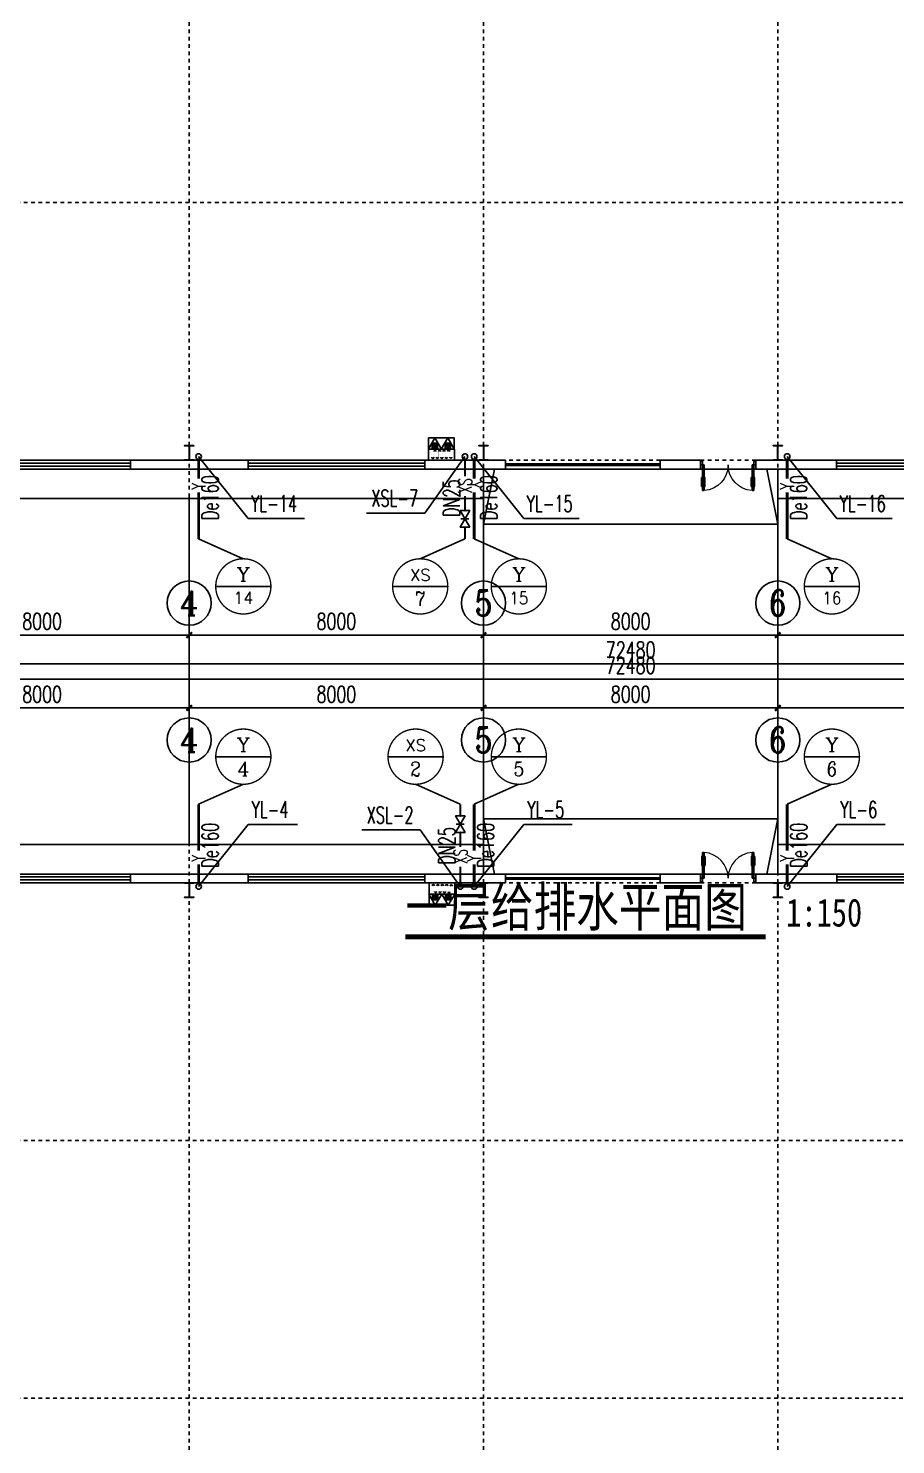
# Model space of a CAD drawing. Header units: millimetres. Extents: x 418357 to 841680, y 53918 to 109839.
# Drawn here: x 418384.48 to 418408.06, y 55141.7 to 55180.17 of the extents above; entities that cross this region are included whole.
import ezdxf
from ezdxf.enums import TextEntityAlignment as Align

# ---------------------------------------------------------------- set-up
doc = ezdxf.new("R2010")
doc.units = ezdxf.units.MM
doc.linetypes.add('DASH', pattern=[0.35, 0.25, -0.1])
doc.linetypes.add('DOTE', pattern=[2.42, 2, -0.2, 0.02, -0.2])
for name, color, linetype in [('0 - 梁柱', 3, 'Continuous'), ('AXIS', 171, 'Continuous'), ('AXIS_TEXT', 7, 'Continuous'), ('DIM_SYMB', 171, 'Continuous'), ('DIM_消防', 3, 'Continuous'), ('DIM_雨水', 3, 'Continuous'), ('DOTE', 8, 'DOTE'), ('GROUND', 150, 'Continuous'), ('JZ__灭火器', 6, 'Continuous'), ('PIPE-消防', 1, 'Continuous'), ('PIPE-雨水', 4, 'Continuous'), ('PUB_TEXT', 7, 'Continuous'), ('S_WALL', 9, 'Continuous'), ('STAIR', 3, 'Continuous'), ('TEXT_消防', 7, 'Continuous'), ('TEXT_雨水', 7, 'Continuous'), ('TWT_TEXT', 7, 'Continuous'), ('VALVE_消防', 7, 'Continuous'), ('VPIPE-消防', 1, 'Continuous'), ('VPIPE-雨水', 4, 'Continuous'), ('WALL-PARAPET', 6, 'Continuous'), ('WINDOW', 8, 'Continuous')]:
    doc.layers.add(name, color=color, linetype=linetype)
doc.styles.add('_TCH_AXIS', font='COMPLEX', dxfattribs={"bigfont": 'GBCBIG'})
doc.styles.add('_TCH_DIM_T3', font='SIMPLEX', dxfattribs={"width": 0.705882, "bigfont": 'GBCBIG'})
doc.styles.add('_TWT_CIRCLE', font='COMPLEX', dxfattribs={"width": 1.1, "height": 3, "bigfont": 'HZTXT'})
doc.styles.add('_TWT_PIPEDN', font='SIMPLEX', dxfattribs={"width": 0.8, "height": 3, "bigfont": 'HZTXT'})
doc.styles.add('_TWT_PIPETEXT', font='COMPLEX', dxfattribs={"width": 0.8, "height": 2.5, "bigfont": 'HZTXT'})
doc.styles.add('_TWT_SERIAL', font='COMPLEX', dxfattribs={"width": 0.8, "height": 3, "bigfont": 'HZTXT'})
doc.styles.add('COMPLEX', font='COMPLEX')
doc.styles.add('宋体', font='', dxfattribs={"width": 0.8})
doc.styles.get('宋体').set_extended_font_data('SimSun')
doc.dimstyles.new('_TCH_ARCH&&150', dxfattribs={"dimtxt": 446.25, "dimasz": 150, "dimexe": 375, "dimexo": 450, "dimgap": 150, "dimtad": 1, "dimdec": 0, "dimzin": 0, "dimdsep": 46, "dimtxsty": '_TCH_DIM_T3', "dimblk": 'ARCHTICK', "dimcen": 0.09, "dimclrt": 7, "dimazin": 2, "dimtfac": 1, "dimtdec": 0, "dimtix": 1, "dimtmove": 2, "dimatfit": 3, "dimfxl": 0, "dimtolj": 1, "dimtzin": 0, "dimarcsym": 0})

# ---------------------------------------------------------------- blocks, each defined once
blk = doc.blocks.new('A$C670E4FA6')
at = {"layer": '0 - 梁柱'}
h = blk.add_hatch(color=256, dxfattribs=at)
h.paths.add_polyline_path([(125, 0), (0, 0), (0, 12), (120, 12), (120, 200), (125, 200)])
h.paths.add_polyline_path([(250, 0), (125, 0), (125, 200), (130, 200), (130, 12), (250, 12)])
h.paths.add_polyline_path([(250, 388), (130, 388), (130, 200), (125, 200), (125, 400), (250, 400)])
h.paths.add_polyline_path([(125, 200), (120, 200), (120, 388), (0, 388), (0, 400), (125, 400)])
blk.add_lwpolyline([(0, 400), (0, 388), (120, 388), (120, 12), (0, 12), (0, 0), (250, 0), (250, 12), (130, 12), (130, 388), (250, 388), (250, 400)], close=True, dxfattribs=at)
blk = doc.blocks.new('消防软管卷盘')
blk.add_lwpolyline([(4963954, 151899), (4963954, 150312), (4964641, 150312), (4964641, 151899)], close=True)
for points, const_width in [([(4964134, 151704), (4964482, 151704)], 1), ([(4964134, 151566), (4964482, 151566)], 1), ([(4964134, 151428), (4964482, 151428)], 1), ([(4964134, 151290), (4964482, 151290)], 1), ([(4964134, 151152), (4964482, 151152)], 1), ([(4964134, 151014), (4964482, 151014)], 0.1), ([(4964134, 150876), (4964482, 150876)], 1), ([(4964134, 150738), (4964482, 150738)], 1), ([(4964150, 150600), (4964499, 150600)], 1), ([(4964150, 150462), (4964499, 150462)], 1)]:
    blk.add_lwpolyline(points, dxfattribs=dict(const_width=const_width))
for centre, start, end in [((4964134, 151636), 90, 270), ((4964134, 151360), 90, 270), ((4964134, 151084), 90, 270), ((4964482, 151498), 270, 90), ((4964482, 151222), 270, 90), ((4964482, 150946), 270, 90), ((4964134, 150808), 90, 270), ((4964150, 150532), 90, 270), ((4964499, 150670), 270, 90)]:
    blk.add_arc(centre, 69, start, end)
blk = doc.blocks.new('手提式干粉灭火器')
h = blk.add_hatch()
h.set_pattern_fill('ANSI31', color=256, scale=225.365854, style=0)
h.set_pattern_definition([(45, (276289.086, 185586.136), (-19.9197154, 19.9197154), [])])
h.paths.add_polyline_path([(72, 158), (-72, 158), (-72, 19), (72, 19)])
for points in [[(0, 303), (-175, 0), (175, 0)], [(-72, 19), (72, 19), (72, 158), (-72, 158)]]:
    blk.add_lwpolyline(points, close=True)
blk = doc.blocks.new('92623')
blk.add_lwpolyline([(8910066, 83014), (8909273, 83014), (8909273, 82670), (8910066, 82670)], close=True)
at = {"xscale": -0.5, "yscale": 0.5, "zscale": 0.5, "rotation": 89.99999999998747}
blk.add_blockref('消防软管卷盘', (8985223, 2565334), dxfattribs=at)
at = {"layer": 'JZ__灭火器', "xscale": 1.141071624, "yscale": 1.141071624, "zscale": 1.141071624, "rotation": 180}
for p in [(8909466, 83014), (8909863, 83014)]:
    blk.add_blockref('手提式干粉灭火器', p, dxfattribs=at)
blk = doc.blocks.new('_AXISO')
blk.add_circle((0, 0), 0.5)
at = {"layer": 'AXIS_TEXT', "style": 'COMPLEX', "width": 1.041667}
blk.add_attdef('A', text='', height=0.56, dxfattribs=at).set_placement((-0.25, -0.28), (0.25, -0.28), align=Align.FIT)
blk = doc.blocks.new('_ArchTick')
at = {"color": 0, "linetype": 'ByBlock', "const_width": 0.4}
blk.add_lwpolyline([(-0.5, -0.5), (0.5, 0.5)], dxfattribs=at)
blk = doc.blocks.new('*D206')
at = {"layer": 'AXIS', "color": 0, "lineweight": -2}
for p, q in [((430593, 67272), (430593, 62397)), ((503073, 67272), (503073, 62397)), ((430593, 62772), (503073, 62772))]:
    blk.add_line(p, q, dxfattribs=at)
at = {"layer": 'Defpoints', "color": 0, "lineweight": -2}
for p in [(430593, 67722), (503073, 67722), (503073, 62772)]:
    blk.add_point(p, dxfattribs=at)
at = {"layer": 'AXIS', "color": 0, "lineweight": -2, "xscale": 150, "yscale": 150, "zscale": 150, "rotation": 180}
blk.add_blockref('_ArchTick', (430593, 62772), dxfattribs=at)
at = {"layer": 'AXIS', "color": 0, "lineweight": -2, "xscale": 150, "yscale": 150, "zscale": 150}
blk.add_blockref('_ArchTick', (503073, 62772), dxfattribs=at)
at = {"layer": 'AXIS', "color": 7, "insert": (466833, 63145), "char_height": 446.2, "attachment_point": 5, "style": '_TCH_DIM_T3'}
blk.add_mtext('\\A1;72480', dxfattribs=at)
blk = doc.blocks.new('*D210')
at = {"layer": 'AXIS', "color": 0, "lineweight": -2}
for p, q in [((446833, 67272), (446833, 63597)), ((454833, 67272), (454833, 63597)), ((446833, 63972), (454833, 63972))]:
    blk.add_line(p, q, dxfattribs=at)
at = {"layer": 'Defpoints', "color": 0, "lineweight": -2}
for p in [(446833, 67722), (454833, 67722), (454833, 63972)]:
    blk.add_point(p, dxfattribs=at)
at = {"layer": 'AXIS', "color": 0, "lineweight": -2, "xscale": 150, "yscale": 150, "zscale": 150, "rotation": 180}
blk.add_blockref('_ArchTick', (446833, 63972), dxfattribs=at)
at = {"layer": 'AXIS', "color": 0, "lineweight": -2, "xscale": 150, "yscale": 150, "zscale": 150}
blk.add_blockref('_ArchTick', (454833, 63972), dxfattribs=at)
at = {"layer": 'AXIS', "color": 7, "insert": (450833, 64345), "char_height": 446.2, "attachment_point": 5, "style": '_TCH_DIM_T3'}
blk.add_mtext('\\A1;8000', dxfattribs=at)
blk = doc.blocks.new('*D211')
at = {"layer": 'AXIS', "color": 0, "lineweight": -2}
for p, q in [((454833, 67272), (454833, 63597)), ((462833, 67272), (462833, 63597)), ((454833, 63972), (462833, 63972))]:
    blk.add_line(p, q, dxfattribs=at)
at = {"layer": 'Defpoints', "color": 0, "lineweight": -2}
for p in [(454833, 67722), (462833, 67722), (462833, 63972)]:
    blk.add_point(p, dxfattribs=at)
at = {"layer": 'AXIS', "color": 0, "lineweight": -2, "xscale": 150, "yscale": 150, "zscale": 150, "rotation": 180}
blk.add_blockref('_ArchTick', (454833, 63972), dxfattribs=at)
at = {"layer": 'AXIS', "color": 0, "lineweight": -2, "xscale": 150, "yscale": 150, "zscale": 150}
blk.add_blockref('_ArchTick', (462833, 63972), dxfattribs=at)
at = {"layer": 'AXIS', "color": 7, "insert": (458833, 64345), "char_height": 446.2, "attachment_point": 5, "style": '_TCH_DIM_T3'}
blk.add_mtext('\\A1;8000', dxfattribs=at)
blk = doc.blocks.new('*D212')
at = {"layer": 'AXIS', "color": 0, "lineweight": -2}
for p, q in [((462833, 67272), (462833, 63597)), ((470833, 67272), (470833, 63597)), ((462833, 63972), (470833, 63972))]:
    blk.add_line(p, q, dxfattribs=at)
at = {"layer": 'Defpoints', "color": 0, "lineweight": -2}
for p in [(462833, 67722), (470833, 67722), (470833, 63972)]:
    blk.add_point(p, dxfattribs=at)
at = {"layer": 'AXIS', "color": 0, "lineweight": -2, "xscale": 150, "yscale": 150, "zscale": 150, "rotation": 180}
blk.add_blockref('_ArchTick', (462833, 63972), dxfattribs=at)
at = {"layer": 'AXIS', "color": 0, "lineweight": -2, "xscale": 150, "yscale": 150, "zscale": 150}
blk.add_blockref('_ArchTick', (470833, 63972), dxfattribs=at)
at = {"layer": 'AXIS', "color": 7, "insert": (466833, 64345), "char_height": 446.2, "attachment_point": 5, "style": '_TCH_DIM_T3'}
blk.add_mtext('\\A1;8000', dxfattribs=at)
blk = doc.blocks.new('*D213')
at = {"layer": 'AXIS', "color": 0, "lineweight": -2}
for p, q in [((470833, 67272), (470833, 63597)), ((478833, 67272), (478833, 63597)), ((470833, 63972), (478833, 63972))]:
    blk.add_line(p, q, dxfattribs=at)
at = {"layer": 'Defpoints', "color": 0, "lineweight": -2}
for p in [(470833, 67722), (478833, 67722), (478833, 63972)]:
    blk.add_point(p, dxfattribs=at)
at = {"layer": 'AXIS', "color": 0, "lineweight": -2, "xscale": 150, "yscale": 150, "zscale": 150, "rotation": 180}
blk.add_blockref('_ArchTick', (470833, 63972), dxfattribs=at)
at = {"layer": 'AXIS', "color": 0, "lineweight": -2, "xscale": 150, "yscale": 150, "zscale": 150}
blk.add_blockref('_ArchTick', (478833, 63972), dxfattribs=at)
at = {"layer": 'AXIS', "color": 7, "insert": (474833, 64345), "char_height": 446.2, "attachment_point": 5, "style": '_TCH_DIM_T3'}
blk.add_mtext('\\A1;8000', dxfattribs=at)
blk = doc.blocks.new('$DorLib2D$00000213')
at = {"color": 0, "linetype": 'DASH', "const_width": 0.02}
blk.add_lwpolyline([(0.5, 0), (-0.5, 0)], dxfattribs=at)
blk = doc.blocks.new('$DorLib2D$00000011')
at = {"lineweight": 13}
for p, q in [((-0.483, 0.396), (-0.483, 0.235)), ((-0.417, 0.396), (-0.417, 0.235)), ((0.417, 0.396), (0.417, 0.235)), ((0.483, 0.396), (0.483, 0.235))]:
    blk.add_line(p, q, dxfattribs=at)
for p, q in [((-0.483, 0.396), (-0.467, 0.396)), ((-0.467, 0.471), (-0.467, -0.062)), ((-0.467, 0.471), (-0.433, 0.471)), ((-0.433, 0.471), (-0.433, 0.004)), ((-0.417, 0.396), (-0.433, 0.396)), ((0.417, 0.396), (0.433, 0.396)), ((0.433, 0.471), (0.433, 0.004)), ((0.467, 0.471), (0.433, 0.471)), ((0.467, 0.471), (0.467, -0.062)), ((0.483, 0.396), (0.467, 0.396)), ((-0.5, 0.004), (-0.433, 0.004)), ((-0.5, 0.004), (-0.5, -0.062)), ((-0.483, 0.235), (-0.467, 0.235)), ((-0.417, 0.235), (-0.433, 0.235)), ((0.417, 0.235), (0.433, 0.235)), ((0.5, 0.004), (0.433, 0.004)), ((0.483, 0.235), (0.467, 0.235)), ((0.5, 0.004), (0.5, -0.062)), ((-0.5, -0.062), (-0.467, -0.062)), ((0.5, -0.062), (0.467, -0.062))]:
    blk.add_line(p, q)
for centre, start, end in [((-0.467, 0.004), 0, 85.904), ((0.467, 0.004), 94.096, 180)]:
    blk.add_arc(centre, 0.467, start, end, dxfattribs=at)
blk = doc.blocks.new('$TCHSYS$WIN2D')
for p, q in [((-0.5, 0.5), (0.5, 0.5)), ((-0.5, 0.5), (-0.5, -0.5)), ((0.5, 0.5), (0.5, -0.5)), ((0.5, 0.1667), (-0.5, 0.1667)), ((0.5, -0.1667), (-0.5, -0.1667)), ((-0.5, -0.5), (0.5, -0.5))]:
    blk.add_line(p, q)
blk = doc.blocks.new('$VALVE$00000296')
for points in [[(-125, 72), (-125, -72), (125, 72), (125, -72), (-125, 72)], [(0, 60), (0, -64)]]:
    blk.add_lwpolyline(points)
for p in [(-125, 0), (125, 0)]:
    blk.add_point(p)
blk = doc.blocks.new('*D262')
at = {"layer": 'AXIS', "color": 0, "lineweight": -2}
for p, q in [((438794, 109047), (438794, 113922)), ((511274, 109047), (511274, 113922)), ((438794, 113547), (511274, 113547))]:
    blk.add_line(p, q, dxfattribs=at)
at = {"layer": 'Defpoints', "color": 0, "lineweight": -2}
for p in [(511274, 113547), (438794, 108597), (511274, 108597)]:
    blk.add_point(p, dxfattribs=at)
at = {"layer": 'AXIS', "color": 0, "lineweight": -2, "xscale": 150, "yscale": 150, "zscale": 150, "rotation": 180}
blk.add_blockref('_ArchTick', (438794, 113547), dxfattribs=at)
at = {"layer": 'AXIS', "color": 0, "lineweight": -2, "xscale": 150, "yscale": 150, "zscale": 150}
blk.add_blockref('_ArchTick', (511274, 113547), dxfattribs=at)
at = {"layer": 'AXIS', "color": 7, "insert": (475034, 113920), "char_height": 446.2, "attachment_point": 5, "style": '_TCH_DIM_T3'}
blk.add_mtext('\\A1;72480', dxfattribs=at)
blk = doc.blocks.new('*D267')
at = {"layer": 'AXIS', "color": 0, "lineweight": -2}
for p, q in [((455034, 109047), (455034, 112722)), ((463034, 109047), (463034, 112722)), ((455034, 112347), (463034, 112347))]:
    blk.add_line(p, q, dxfattribs=at)
at = {"layer": 'Defpoints', "color": 0, "lineweight": -2}
for p in [(463034, 112347), (455034, 108597), (463034, 108597)]:
    blk.add_point(p, dxfattribs=at)
at = {"layer": 'AXIS', "color": 0, "lineweight": -2, "xscale": 150, "yscale": 150, "zscale": 150, "rotation": 180}
blk.add_blockref('_ArchTick', (455034, 112347), dxfattribs=at)
at = {"layer": 'AXIS', "color": 0, "lineweight": -2, "xscale": 150, "yscale": 150, "zscale": 150}
blk.add_blockref('_ArchTick', (463034, 112347), dxfattribs=at)
at = {"layer": 'AXIS', "color": 7, "insert": (459034, 112720), "char_height": 446.2, "attachment_point": 5, "style": '_TCH_DIM_T3'}
blk.add_mtext('\\A1;8000', dxfattribs=at)
blk = doc.blocks.new('*D268')
at = {"layer": 'AXIS', "color": 0, "lineweight": -2}
for p, q in [((463034, 109047), (463034, 112722)), ((471034, 109047), (471034, 112722)), ((463034, 112347), (471034, 112347))]:
    blk.add_line(p, q, dxfattribs=at)
at = {"layer": 'Defpoints', "color": 0, "lineweight": -2}
for p in [(471034, 112347), (463034, 108597), (471034, 108597)]:
    blk.add_point(p, dxfattribs=at)
at = {"layer": 'AXIS', "color": 0, "lineweight": -2, "xscale": 150, "yscale": 150, "zscale": 150, "rotation": 180}
blk.add_blockref('_ArchTick', (463034, 112347), dxfattribs=at)
at = {"layer": 'AXIS', "color": 0, "lineweight": -2, "xscale": 150, "yscale": 150, "zscale": 150}
blk.add_blockref('_ArchTick', (471034, 112347), dxfattribs=at)
at = {"layer": 'AXIS', "color": 7, "insert": (467034, 112720), "char_height": 446.2, "attachment_point": 5, "style": '_TCH_DIM_T3'}
blk.add_mtext('\\A1;8000', dxfattribs=at)
blk = doc.blocks.new('*D269')
at = {"layer": 'AXIS', "color": 0, "lineweight": -2}
for p, q in [((471034, 109047), (471034, 112722)), ((479034, 109047), (479034, 112722)), ((471034, 112347), (479034, 112347))]:
    blk.add_line(p, q, dxfattribs=at)
at = {"layer": 'Defpoints', "color": 0, "lineweight": -2}
for p in [(479034, 112347), (471034, 108597), (479034, 108597)]:
    blk.add_point(p, dxfattribs=at)
at = {"layer": 'AXIS', "color": 0, "lineweight": -2, "xscale": 150, "yscale": 150, "zscale": 150, "rotation": 180}
blk.add_blockref('_ArchTick', (471034, 112347), dxfattribs=at)
at = {"layer": 'AXIS', "color": 0, "lineweight": -2, "xscale": 150, "yscale": 150, "zscale": 150}
blk.add_blockref('_ArchTick', (479034, 112347), dxfattribs=at)
at = {"layer": 'AXIS', "color": 7, "insert": (475034, 112720), "char_height": 446.2, "attachment_point": 5, "style": '_TCH_DIM_T3'}
blk.add_mtext('\\A1;8000', dxfattribs=at)
blk = doc.blocks.new('*D270')
at = {"layer": 'AXIS', "color": 0, "lineweight": -2}
for p, q in [((479034, 109047), (479034, 112722)), ((487034, 109047), (487034, 112722)), ((479034, 112347), (487034, 112347))]:
    blk.add_line(p, q, dxfattribs=at)
at = {"layer": 'Defpoints', "color": 0, "lineweight": -2}
for p in [(487034, 112347), (479034, 108597), (487034, 108597)]:
    blk.add_point(p, dxfattribs=at)
at = {"layer": 'AXIS', "color": 0, "lineweight": -2, "xscale": 150, "yscale": 150, "zscale": 150, "rotation": 180}
blk.add_blockref('_ArchTick', (479034, 112347), dxfattribs=at)
at = {"layer": 'AXIS', "color": 0, "lineweight": -2, "xscale": 150, "yscale": 150, "zscale": 150}
blk.add_blockref('_ArchTick', (487034, 112347), dxfattribs=at)
at = {"layer": 'AXIS', "color": 7, "insert": (483034, 112720), "char_height": 446.2, "attachment_point": 5, "style": '_TCH_DIM_T3'}
blk.add_mtext('\\A1;8000', dxfattribs=at)
blk = doc.blocks.new('132423')
at = {"layer": 'AXIS', "lineweight": -2}
for p, q in [((454833, 67722), (454833, 61722)), ((462833, 67722), (462833, 61722)), ((470833, 67722), (470833, 61722))]:
    blk.add_line(p, q, dxfattribs=at)
at = {"layer": 'DIM_SYMB', "const_width": 140}
blk.add_lwpolyline([(460711.4, 55775.2), (470499.6, 55775.2)], dxfattribs=at)
at = {"layer": 'DIM_消防', "lineweight": -2}
for p, q in [((462328.3, 68822.1), (461238.4, 67285.8)), ((461238.4, 67285.8), (459650.9, 67285.8)), ((457053.2, 65294.6), (455553.2, 65294.6)), ((461862.8, 65294.6), (460362.8, 65294.6)), ((464543.8, 65294.6), (463043.8, 65294.6)), ((473053.2, 65294.6), (471553.2, 65294.6))]:
    blk.add_line(p, q, dxfattribs=at)
at = {"layer": 'DIM_消防', "lineweight": -2, "const_width": 37.5}
for points in [[(457053.2, 65294.6, 1), (455553.2, 65294.6, 1)], [(461862.8, 65294.6, 1), (460362.8, 65294.6, 1)], [(464543.8, 65294.6, 1), (463043.8, 65294.6, 1)], [(473053.2, 65294.6, 1), (471553.2, 65294.6, 1)]]:
    blk.add_lwpolyline(points, format="xyb", close=True, dxfattribs=at)
at = {"layer": 'DIM_雨水', "lineweight": -2}
for p, q in [((455087.7, 68822.1), (456433.9, 67137.4)), ((462578.3, 68822.1), (463924.5, 67137.4)), ((471087.7, 68822.1), (472433.9, 67137.4)), ((456433.9, 67137.4), (457969.3, 67137.4)), ((463924.5, 67137.4), (465434.1, 67137.4)), ((472433.9, 67137.4), (473943.4, 67137.4))]:
    blk.add_line(p, q, dxfattribs=at)
at = {"layer": 'DOTE'}
for p, q in [((454833, 67722), (454833, 111722)), ((462833, 67722), (462833, 111722)), ((470833, 67722), (470833, 111722)), ((503833, 75722), (429833, 75722)), ((503833, 68722), (429833, 68722))]:
    blk.add_line(p, q, dxfattribs=at)
at = {"layer": 'GROUND', "color": 8, "lineweight": -2}
for p, q in [((430593, 68482), (462833, 68482)), ((470833, 68482), (503073, 68482)), ((429793, 67682), (462833, 67682)), ((470833, 67682), (503873, 67682))]:
    blk.add_line(p, q, dxfattribs=at)
at = {"layer": 'PIPE-消防', "linetype": 'Continuous', "lineweight": -2, "ltscale": 1.5, "const_width": 52.5}
for points in [[(462328.3, 68747.1), (462328.3, 68285.6)], [(462328.3, 67747.1), (462328.3, 67352.5)], [(462328.3, 66902.5), (462328.3, 66585.3)]]:
    blk.add_lwpolyline(points, dxfattribs=at)
at = {"layer": 'PIPE-雨水', "linetype": 'Continuous', "lineweight": -2, "ltscale": 1.5, "const_width": 75}
for points in [[(455087.7, 68747.1), (455087.7, 68219.2)], [(462578.3, 68747.1), (462578.3, 68219.2)], [(471087.7, 68747.1), (471087.7, 68219.2)], [(455087.7, 67852), (455087.7, 66585.3)], [(462578.3, 67852), (462578.3, 66585.3)], [(471087.7, 67852), (471087.7, 66585.3)]]:
    blk.add_lwpolyline(points, dxfattribs=at)
at = {"layer": 'S_WALL', "color": 3}
for p, q in [((456303.2, 66044.6), (455087.7, 66585.3)), ((461112.8, 66044.6), (462328.3, 66585.3)), ((463793.8, 66044.6), (462578.3, 66585.3)), ((472303.2, 66044.6), (471087.7, 66585.3))]:
    blk.add_line(p, q, dxfattribs=at)
at = {"layer": 'STAIR', "color": 8, "lineweight": -2}
for p, q in [((462833, 66982), (462833, 68482)), ((462833, 68482), (470833, 68482)), ((463133, 68482), (462833, 66982)), ((470533, 68482), (470833, 66982)), ((470833, 66982), (470833, 68482)), ((462833, 66982), (470833, 66982))]:
    blk.add_line(p, q, dxfattribs=at)
at = {"layer": 'VPIPE-消防', "linetype": 'Continuous', "lineweight": -2}
blk.add_circle((462328.3, 68822.1), 75, dxfattribs=at)
at = {"layer": 'VPIPE-雨水', "linetype": 'Continuous', "lineweight": -2}
for centre in [(455087.7, 68822.1), (462578.3, 68822.1), (471087.7, 68822.1)]:
    blk.add_circle(centre, 75, dxfattribs=at)
at = {"layer": 'WALL-PARAPET', "lineweight": -2}
for p, q in [((456433, 68722), (453233, 68722)), ((453233, 68722), (453233, 68482)), ((453233, 68482), (456433, 68482)), ((456433, 68482), (456433, 68722)), ((463433.4, 68722), (461233, 68722)), ((461233, 68722), (461233, 68482)), ((461233, 68482), (463433.4, 68482)), ((463433.4, 68482), (463433.4, 68722)), ((468733, 68722), (467633.4, 68722)), ((467633.4, 68722), (467633.4, 68482)), ((467633.4, 68482), (468733, 68482)), ((468733, 68482), (468733, 68722)), ((472433, 68722), (470233, 68722)), ((470233, 68722), (470233, 68482)), ((470233, 68482), (472433, 68482)), ((472433, 68482), (472433, 68722))]:
    blk.add_line(p, q, dxfattribs=at)
at = {"layer": 'WINDOW', "lineweight": -2}
for p, q in [((467633.4, 68482), (463433.4, 68482)), ((470233, 68482), (468733, 68482))]:
    blk.add_line(p, q, dxfattribs=at)
at = {"xscale": -0.882, "yscale": 0.882, "zscale": 0.882, "rotation": 180}
blk.add_blockref('92623', (-7396638.9, 142243), dxfattribs=at)
at = {"layer": '0 - 梁柱', "xscale": -1}
for p in [(454958, 68722), (462958, 68722), (470958, 68722)]:
    blk.add_blockref('A$C670E4FA6', p, dxfattribs=at)
at = {"layer": 'AXIS'}
ref = blk.add_blockref('_AXISO', (454833, 61122), dxfattribs=dict(at, xscale=1200, yscale=1200, zscale=1200))
ref.add_attrib('A', '4', dxfattribs={"layer": 'AXIS_TEXT', "height": 668.2, "style": '_TCH_AXIS'}).set_placement((454578.4, 60787.9), (455087.5, 60787.9), align=Align.FIT)
ref = blk.add_blockref('_AXISO', (462833, 61122), dxfattribs=dict(at, xscale=1200, yscale=1200, zscale=1200))
ref.add_attrib('A', '5', dxfattribs={"layer": 'AXIS_TEXT', "height": 698.9, "style": '_TCH_AXIS'}).set_placement((462600, 60772.5), (463066, 60772.5), align=Align.FIT)
ref = blk.add_blockref('_AXISO', (470833, 61122), dxfattribs=dict(at, xscale=1200, yscale=1200, zscale=1200))
ref.add_attrib('A', '6', dxfattribs={"layer": 'AXIS_TEXT', "height": 698.9, "style": '_TCH_AXIS'}).set_placement((470600, 60772.5), (471066, 60772.5), align=Align.FIT)
at = {"layer": 'VALVE_消防', "lineweight": -2, "xscale": -1.8, "yscale": 1.8, "zscale": 1.8, "rotation": 270}
blk.add_blockref('$VALVE$00000296', (462328.3, 67127.5), dxfattribs=at)
at = {"layer": 'WINDOW', "rotation": 179.9999999999999}
for name, p, xscale, yscale, zscale in [('$TCHSYS$WIN2D', (450833, 68602), 4800, -240, 4800), ('$TCHSYS$WIN2D', (458833, 68602), 4800, -240, 4800), ('$DorLib2D$00000213', (465533.4, 68602), 4200, -4200, 4200), ('$DorLib2D$00000011', (469483, 68602), -1500, 1500, -1500), ('$TCHSYS$WIN2D', (474833, 68602), 4800, -240, 4800)]:
    blk.add_blockref(name, p, dxfattribs=dict(at, xscale=xscale, yscale=yscale, zscale=zscale))
at = {"layer": 'DIM_消防', "color": 7, "lineweight": -2, "style": '_TWT_CIRCLE'}
for s, height, p, p2 in [('Y', 372.7, (456117.7, 65436.2), (456488.6, 65436.2)), ('Y', 372.7, (463608.3, 65436.2), (463979.3, 65436.2)), ('Y', 372.7, (472117.7, 65436.2), (472488.6, 65436.2)), ('XS', 317.96, (460829.7, 65445.2), (461395.9, 65445.2)), ('14', 329.14, (456035.9, 64816.8), (456570.4, 64816.8)), ('7', 388.1, (460970.5, 64767.2), (461255.1, 64767.2)), ('15', 336.64, (463538.1, 64810.6), (464049.5, 64810.6)), ('16', 336.64, (472047.5, 64810.6), (472558.9, 64810.6))]:
    blk.add_text(s, height=height, dxfattribs=at).set_placement(p, p2, align=Align.FIT)
at = {"layer": 'PUB_TEXT', "lineweight": -2, "style": '宋体', "width": 0.8}
for s, height, p in [('一层给排水平面图', 1063.29, (460711.4, 56061.1)), ('1:150', 759.49, (471059.6, 56055.2))]:
    blk.add_text(s, height=height, dxfattribs=at).set_placement(p)
at = {"layer": 'TEXT_消防', "linetype": 'Continuous', "lineweight": -2, "style": '_TWT_PIPEDN', "width": 0.64}
blk.add_text('DN25', height=450, rotation=90, dxfattribs=at).set_placement((462189.1, 67175.7))
at = {"layer": 'TEXT_消防', "lineweight": -2, "style": '_TWT_PIPETEXT', "width": 0.64}
blk.add_text('XS', height=375, rotation=90, dxfattribs=at).set_placement((462515.8, 67822.1))
at = {"layer": 'TEXT_雨水', "lineweight": -2, "style": '_TWT_PIPETEXT', "width": 0.64}
for rotation, p in [(90, (455275.2, 67927)), (270, (462390.8, 68144.2)), (90, (471275.2, 67927))]:
    blk.add_text('Y', height=375, rotation=rotation, dxfattribs=at).set_placement(p)
at = {"layer": 'TEXT_雨水', "linetype": 'Continuous', "lineweight": -2, "style": '_TWT_PIPEDN', "width": 0.64}
for p in [(455626.2, 67093.4), (463202.3, 67093.4), (471626.2, 67093.4)]:
    blk.add_text('De160', height=450, rotation=90, dxfattribs=at).set_placement(p)
at = {"layer": 'TWT_TEXT', "lineweight": -2, "style": '_TWT_SERIAL', "width": 0.64}
for s, p in [('YL-14', (456517.7, 67317.4)), ('XSL-7', (459785.9, 67465.8)), ('YL-15', (464009.9, 67317.4)), ('YL-16', (472519.3, 67317.4))]:
    blk.add_text(s, height=450, dxfattribs=at).set_placement(p)
at = {"layer": 'AXIS'}
for p1, p2, distance, picture, middle in [((430593, 67722), (503073, 67722), -4950, '*D206', (466833, 63145.1)), ((446833, 67722), (454833, 67722), -3750, '*D210', (450833, 64345.1)), ((454833, 67722), (462833, 67722), -3750, '*D211', (458833, 64345.1)), ((462833, 67722), (470833, 67722), -3750, '*D212', (466833, 64345.1)), ((470833, 67722), (478833, 67722), -3750, '*D213', (474833, 64345.1))]:
    dim = blk.add_aligned_dim(p1=p1, p2=p2, distance=distance, dimstyle='_TCH_ARCH&&150', dxfattribs=at)
    dim.commit()
    dim.dimension.update_dxf_attribs({"geometry": picture, "text_midpoint": middle})
blk = doc.blocks.new('1325346')
at = {"layer": 'AXIS', "lineweight": -2}
for p, q in [((463034.4, 108597.2), (463034.4, 114597.2)), ((471034.4, 108597.2), (471034.4, 114597.2)), ((479034.4, 108597.2), (479034.4, 114597.2))]:
    blk.add_line(p, q, dxfattribs=at)
at = {"layer": 'DIM_消防', "lineweight": -2}
for p, q in [((465254.6, 111024.6), (463754.6, 111024.6)), ((469937.6, 111024.6), (468437.6, 111024.6)), ((472745.2, 111024.6), (471245.2, 111024.6)), ((481254.6, 111024.6), (479754.6, 111024.6)), ((469313.2, 109033.4), (467725.7, 109033.4)), ((470403.1, 107497.1), (469313.2, 109033.4))]:
    blk.add_line(p, q, dxfattribs=at)
at = {"layer": 'DIM_消防', "lineweight": -2, "const_width": 37.5}
for points in [[(465254.6, 111024.6, 1), (463754.6, 111024.6, 1)], [(469937.6, 111024.6, 1), (468437.6, 111024.6, 1)], [(472745.2, 111024.6, 1), (471245.2, 111024.6, 1)], [(481254.6, 111024.6, 1), (479754.6, 111024.6, 1)]]:
    blk.add_lwpolyline(points, format="xyb", close=True, dxfattribs=at)
at = {"layer": 'DIM_雨水', "lineweight": -2}
for p, q in [((463289.1, 107497.1), (464635.3, 109181.7)), ((464635.3, 109181.7), (465979.5, 109181.7)), ((470779.7, 107497.1, 3000), (472125.9, 109181.7, 3000)), ((472125.9, 109181.7, 3000), (473445.3, 109181.7, 3000)), ((479289.1, 107497.1), (480635.3, 109181.7)), ((480635.3, 109181.7), (481954.6, 109181.7))]:
    blk.add_line(p, q, dxfattribs=at)
at = {"layer": 'DOTE'}
for p, q in [((463034.4, 64597.2), (463034.4, 108597.2)), ((471034.4, 64597.2), (471034.4, 108597.2)), ((479034.4, 64597.2), (479034.4, 108597.2)), ((512034.4, 107597.2), (438034.4, 107597.2)), ((512034.4, 100597.2), (438034.4, 100597.2)), ((512034.4, 93597.2), (438034.4, 93597.2))]:
    blk.add_line(p, q, dxfattribs=at)
at = {"layer": 'GROUND', "color": 8, "lineweight": -2}
for p, q in [((471034.4, 108637.2), (437994.4, 108637.2)), ((512074.4, 108637.2), (479034.4, 108637.2)), ((471034.4, 107837.2), (438794.4, 107837.2)), ((511274.4, 107837.2), (479034.4, 107837.2))]:
    blk.add_line(p, q, dxfattribs=at)
at = {"layer": 'PIPE-消防', "linetype": 'Continuous', "lineweight": -2, "ltscale": 1.5, "const_width": 52.5}
for points in [[(470403.1, 109416.6), (470403.1, 109733.9)], [(470403.1, 108572.1), (470403.1, 108966.6)], [(470403.1, 107572.1), (470403.1, 108033.5)]]:
    blk.add_lwpolyline(points, dxfattribs=at)
at = {"layer": 'PIPE-雨水', "linetype": 'Continuous', "lineweight": -2, "ltscale": 1.5, "const_width": 75}
for points in [[(463289.1, 108467.1), (463289.1, 109733.9)], [(470779.7, 108467.1), (470779.7, 109733.9)], [(479289.1, 108467.1), (479289.1, 109733.9)], [(463289.1, 107572.1), (463289.1, 108100)], [(470779.7, 107572.1), (470779.7, 108100)], [(479289.1, 107572.1), (479289.1, 108100)]]:
    blk.add_lwpolyline(points, dxfattribs=at)
at = {"layer": 'S_WALL', "color": 3}
for p, q in [((464504.6, 110274.6), (463289.1, 109733.9)), ((469187.6, 110274.6), (470403.1, 109733.9)), ((471995.2, 110274.6), (470779.7, 109733.9)), ((480504.6, 110274.6), (479289.1, 109733.9))]:
    blk.add_line(p, q, dxfattribs=at)
at = {"layer": 'STAIR', "color": 8, "lineweight": -2}
for p, q in [((479034.4, 109337.2), (471034.4, 109337.2)), ((471034.4, 109337.2), (471034.4, 107837.2)), ((471334.4, 107837.2), (471034.4, 109337.2)), ((478734.4, 107837.2), (479034.4, 109337.2)), ((479034.4, 109337.2), (479034.4, 107837.2)), ((479034.4, 107837.2), (471034.4, 107837.2))]:
    blk.add_line(p, q, dxfattribs=at)
at = {"layer": 'VPIPE-消防', "linetype": 'Continuous', "lineweight": -2}
blk.add_circle((470403.1, 107497.1), 75, dxfattribs=at)
at = {"layer": 'VPIPE-雨水', "linetype": 'Continuous', "lineweight": -2}
for centre in [(463289.1, 107497.1), (470779.7, 107497.1), (479289.1, 107497.1)]:
    blk.add_circle(centre, 75, dxfattribs=at)
at = {"layer": 'WALL-PARAPET', "lineweight": -2}
for p, q in [((464634.4, 107837.2), (461434.4, 107837.2)), ((461434.4, 107837.2), (461434.4, 107597.2)), ((464634.4, 107597.2), (464634.4, 107837.2)), ((471634.8, 107837.2), (469434.4, 107837.2)), ((469434.4, 107837.2), (469434.4, 107597.2)), ((471634.8, 107597.2), (471634.8, 107837.2)), ((476934.4, 107837.2), (475834.8, 107837.2)), ((475834.8, 107837.2), (475834.8, 107597.2)), ((476934.4, 107597.2), (476934.4, 107837.2)), ((480634.4, 107837.2), (478434.4, 107837.2)), ((478434.4, 107837.2), (478434.4, 107597.2)), ((480634.4, 107597.2), (480634.4, 107837.2)), ((461434.4, 107597.2), (464634.4, 107597.2)), ((469434.4, 107597.2), (471634.8, 107597.2)), ((475834.8, 107597.2), (476934.4, 107597.2)), ((478434.4, 107597.2), (480634.4, 107597.2))]:
    blk.add_line(p, q, dxfattribs=at)
at = {"layer": 'WINDOW', "lineweight": -2}
for p, q in [((471634.8, 107837.2), (475834.8, 107837.2)), ((476934.4, 107837.2), (478434.4, 107837.2))]:
    blk.add_line(p, q, dxfattribs=at)
at = {"xscale": 0.882, "yscale": 0.882, "zscale": 0.882}
blk.add_blockref('92623', (-7388425.3, 34076.1), dxfattribs=at)
at = {"layer": '0 - 梁柱', "rotation": 180}
for p in [(463159.4, 107597.2), (471159.4, 107597.2), (479159.4, 107597.2)]:
    blk.add_blockref('A$C670E4FA6', p, dxfattribs=at)
at = {"layer": 'AXIS'}
ref = blk.add_blockref('_AXISO', (463034.4, 115197.2), dxfattribs=dict(at, xscale=1200, yscale=1200, zscale=1200))
ref.add_attrib('A', '4', dxfattribs={"layer": 'AXIS_TEXT', "height": 668.2, "style": '_TCH_AXIS'}).set_placement((462779.9, 114863.1), (463288.9, 114863.1), align=Align.FIT)
ref = blk.add_blockref('_AXISO', (471034.4, 115197.2), dxfattribs=dict(at, xscale=1200, yscale=1200, zscale=1200))
ref.add_attrib('A', '5', dxfattribs={"layer": 'AXIS_TEXT', "height": 698.9, "style": '_TCH_AXIS'}).set_placement((470801.4, 114847.7), (471267.4, 114847.7), align=Align.FIT)
ref = blk.add_blockref('_AXISO', (479034.4, 115197.2), dxfattribs=dict(at, xscale=1200, yscale=1200, zscale=1200))
ref.add_attrib('A', '6', dxfattribs={"layer": 'AXIS_TEXT', "height": 698.9, "style": '_TCH_AXIS'}).set_placement((478801.4, 114847.7), (479267.4, 114847.7), align=Align.FIT)
at = {"layer": 'VALVE_消防', "lineweight": -2, "xscale": -1.8, "yscale": -1.8, "zscale": 1.8, "rotation": 89.99999999999999}
blk.add_blockref('$VALVE$00000296', (470403.1, 109191.6), dxfattribs=at)
at = {"layer": 'WINDOW'}
for name, p, xscale, yscale, zscale in [('$DorLib2D$00000011', (477684.4, 107717.2), 1500, 1500, 1500), ('$TCHSYS$WIN2D', (459034.4, 107717.2), -4800, -240, -4800), ('$TCHSYS$WIN2D', (467034.4, 107717.2), -4800, -240, -4800), ('$DorLib2D$00000213', (473734.8, 107717.2), -4200, -4200, -4200), ('$TCHSYS$WIN2D', (483034.4, 107717.2), -4800, -240, -4800)]:
    blk.add_blockref(name, p, dxfattribs=dict(at, xscale=xscale, yscale=yscale, zscale=zscale))
at = {"layer": 'DIM_消防', "color": 7, "lineweight": -2, "style": '_TWT_CIRCLE'}
for s, height, p, p2 in [('Y', 372.7, (464319.1, 111166.2), (464690.1, 111166.2)), ('XS', 317.96, (468904.4, 111175.2), (469470.7, 111175.2)), ('Y', 372.7, (471809.8, 111166.2), (472180.7, 111166.2)), ('Y', 372.7, (480319.1, 111166.2), (480690.1, 111166.2)), ('4', 382.3, (464344.4, 110502.1), (464664.8, 110502.1)), ('2', 388.1, (469045.3, 110497.2), (469329.9, 110497.2)), ('5', 388.1, (471852.9, 110497.2), (472137.5, 110497.2)), ('6', 388.1, (480362.3, 110497.2), (480646.9, 110497.2))]:
    blk.add_text(s, height=height, dxfattribs=at).set_placement(p, p2, align=Align.FIT)
at = {"layer": 'TEXT_消防', "linetype": 'Continuous', "lineweight": -2, "style": '_TWT_PIPEDN', "width": 0.64}
blk.add_text('DN25', height=450, rotation=90, dxfattribs=at).set_placement((470263.9, 108087.5))
at = {"layer": 'TEXT_消防', "lineweight": -2, "style": '_TWT_PIPETEXT', "width": 0.64}
blk.add_text('XS', height=375, rotation=90, dxfattribs=at).set_placement((470590.6, 108108.5))
at = {"layer": 'TEXT_雨水', "linetype": 'Continuous', "lineweight": -2, "style": '_TWT_PIPEDN', "width": 0.64}
for p in [(463827.6, 108005.2), (471318.2, 108005.2), (479827.6, 108005.2)]:
    blk.add_text('De160', height=450, rotation=90, dxfattribs=at).set_placement(p)
at = {"layer": 'TEXT_雨水', "lineweight": -2, "style": '_TWT_PIPETEXT', "width": 0.64}
for p in [(463476.6, 108175), (470967.2, 108175), (479476.6, 108175)]:
    blk.add_text('Y', height=375, rotation=90, dxfattribs=at).set_placement(p)
at = {"layer": 'TWT_TEXT', "lineweight": -2, "style": '_TWT_SERIAL', "width": 0.64}
for s, p in [('YL-4', (464733.7, 109361.7)), ('XSL-2', (467860.7, 109213.4)), ('YL-5', (472226.8, 109361.7, 3000)), ('YL-6', (480736.2, 109361.7))]:
    blk.add_text(s, height=450, dxfattribs=at).set_placement(p)
at = {"layer": 'AXIS'}
for p1, p2, distance, picture, middle in [((438794.4, 108597.2), (511274.4, 108597.2), 4950, '*D262', (475034.4, 113920.3)), ((455034.4, 108597.2), (463034.4, 108597.2), 3750, '*D267', (459034.4, 112720.3)), ((463034.4, 108597.2), (471034.4, 108597.2), 3750, '*D268', (467034.4, 112720.3)), ((471034.4, 108597.2), (479034.4, 108597.2), 3750, '*D269', (475034.4, 112720.3)), ((479034.4, 108597.2), (487034.4, 108597.2), 3750, '*D270', (483034.4, 112720.3))]:
    dim = blk.add_aligned_dim(p1=p1, p2=p2, distance=distance, dimstyle='_TCH_ARCH&&150', dxfattribs=at)
    dim.commit()
    dim.dimension.update_dxf_attribs({"geometry": picture, "text_midpoint": middle})

msp = doc.modelspace()

# ---------------------------------------------------------------- block references
at = {"layer": 'Defpoints', "lineweight": -2, "xscale": 0.001, "yscale": 0.001, "zscale": 0.001}
for name, p in [('132423', (417934.025, 55099.718)), ('1325346', (417925.824, 55049.363))]:
    msp.add_blockref(name, p, dxfattribs=at)

doc.saveas('drawing.dxf')
